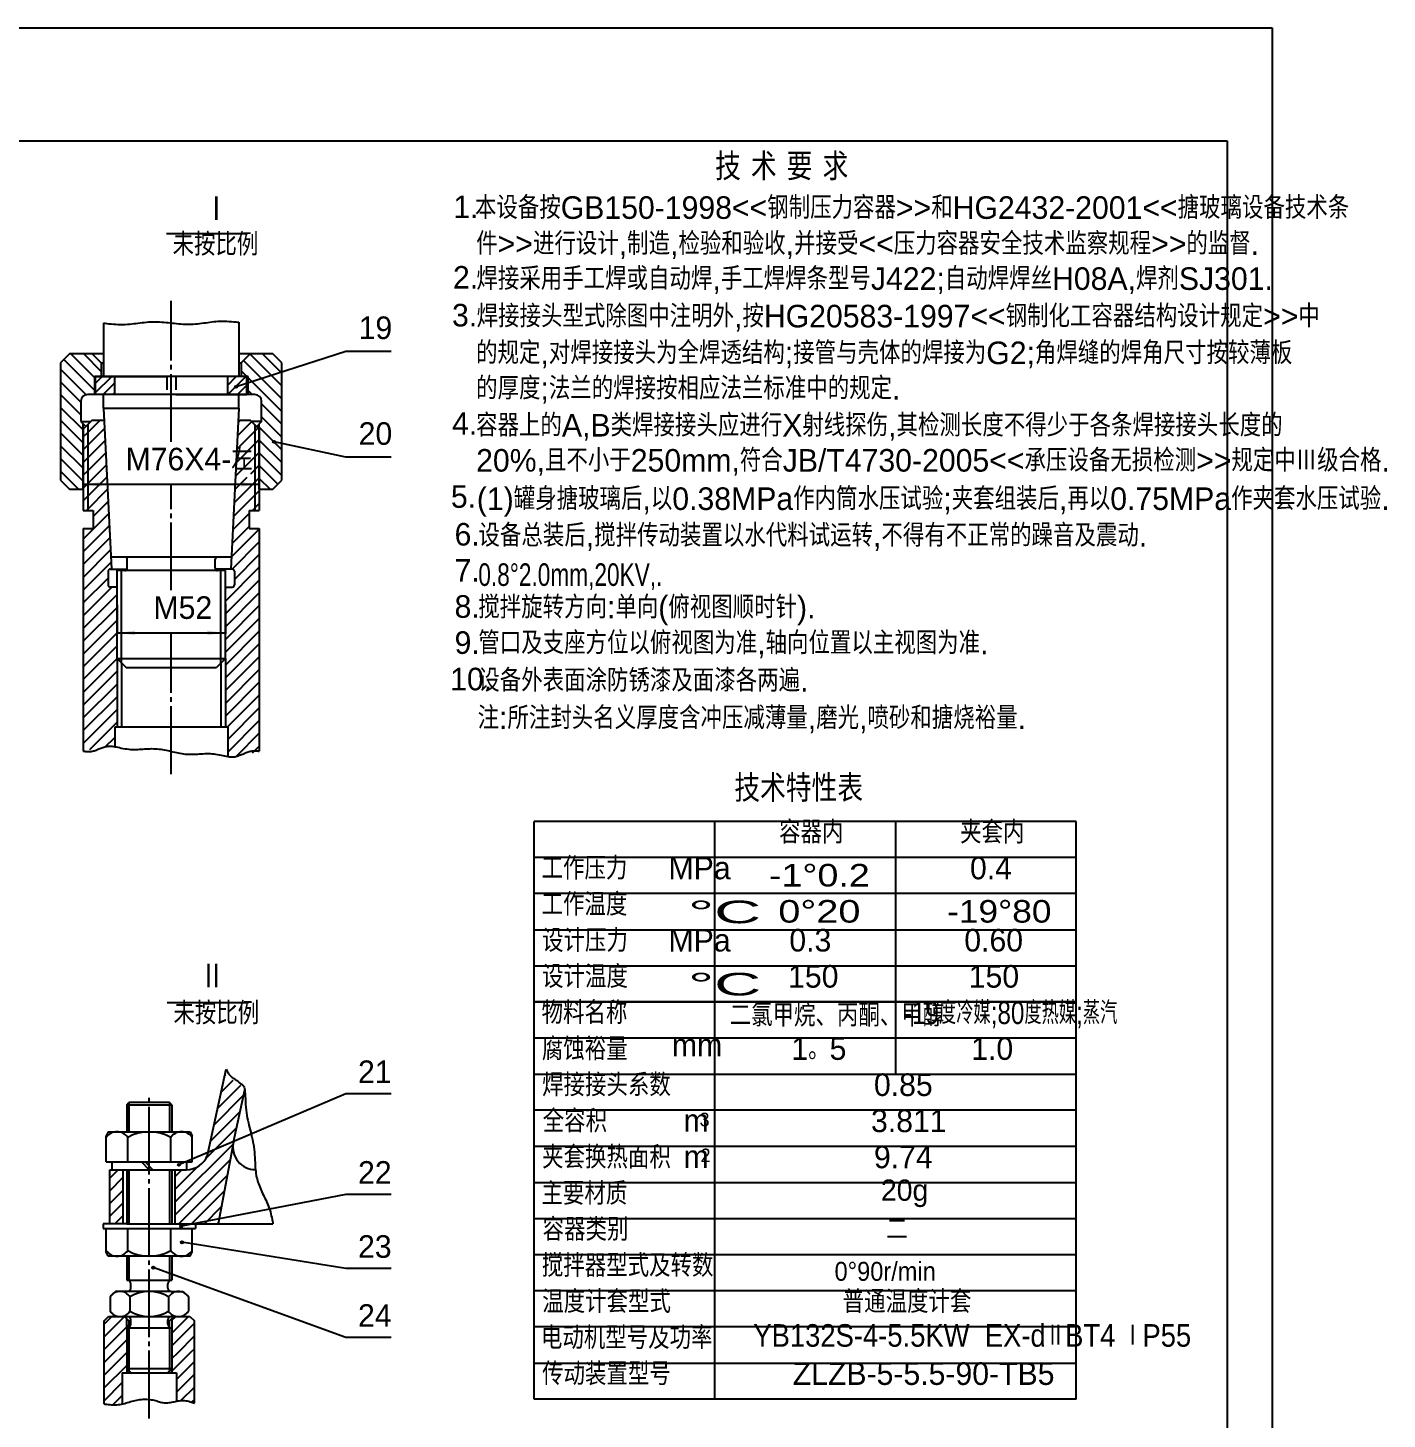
# Model space of a CAD drawing. Extents: x -21 to 598, y -220 to 621.
# Drawn here: x 297.3 to 598.3, y 312.6 to 620.8 of the extents above; entities that cross this region are included whole.
import ezdxf

# ---------------------------------------------------------------- set-up
doc = ezdxf.new("R2010")
doc.units = 0
doc.linetypes.add('DASHDOT', pattern=[18, 15, -1, 1, -1])
doc.linetypes.add('DASHED', pattern=[4, 3, -1])
doc.layers.get('0').update_dxf_attribs({"linetype": 'CONTINUOUS'})
for name, color, linetype in [('1', 7, 'CONTINUOUS'), ('2', 94, 'DASHDOT'), ('3', 2, 'DASHED'), ('5', 214, 'CONTINUOUS')]:
    doc.layers.add(name, color=color, linetype=linetype)
doc.styles.get("Standard").update_dxf_attribs({"font": 'isocp.shx', "width": 0.707, "bigfont": 'hztxt.shx'})
doc.styles.add('STYLE1', font='cadt_en.shx', dxfattribs={"width": 2.145643, "bigfont": 'cadt_hz.shx'})
doc.styles.add('STYLE31', font='cadt_en.shx', dxfattribs={"width": 0.750162, "bigfont": 'cadt_hz.shx'})
doc.styles.add('STYLE32', font='cadt_en.shx', dxfattribs={"width": 2.161005, "bigfont": 'cadt_hz.shx'})
doc.styles.add('STYLE33', font='cadt_en.shx', dxfattribs={"width": 2.161005, "bigfont": 'cadt_hz.shx'})
doc.styles.add('STYLE34', font='cadt_en.shx', dxfattribs={"width": 1.248089, "bigfont": 'cadt_hz.shx'})
doc.styles.add('STYLE35', font='cadt_en.shx', dxfattribs={"width": 1.168867, "bigfont": 'cadt_hz.shx'})
doc.styles.add('STYLE36', font='cadt_en.shx', dxfattribs={"width": 1.315585, "bigfont": 'cadt_hz.shx'})
doc.styles.add('STYLE37', font='cadt_en.shx', dxfattribs={"width": 0.930657, "bigfont": 'cadt_hz.shx'})
doc.dimstyles.get("Standard").update_dxf_attribs({"dimtxt": 3.5, "dimasz": 4, "dimexe": 2, "dimexo": 0, "dimgap": 1, "dimtad": 1, "dimtoh": 1, "dimdec": 4, "dimzin": 0, "dimtxsty": 'STANDARD', "dimcen": 0, "dimazin": 3, "dimtfac": 1, "dimtdec": 4, "dimtmove": 0, "dimatfit": 3, "dimtolj": 1, "dimtzin": 0})

# ---------------------------------------------------------------- blocks, each defined once
blk = doc.blocks.new('*U124')
at = {"layer": '2'}
for p, q in [((306.82, 548.61), (312.03, 543.4)), ((309.65, 548.61), (313.53, 544.73)), ((305.26, 547.34), (312.03, 540.57)), ((304.53, 545.24), (310.2, 539.57)), ((304.53, 542.42), (309.03, 537.92)), ((304.53, 539.59), (309.03, 535.09)), ((304.53, 536.76), (309.53, 531.76)), ((304.53, 533.93), (309.53, 528.93)), ((304.53, 531.1), (309.53, 526.1)), ((304.53, 528.27), (309.53, 523.27)), ((304.53, 525.44), (309.53, 520.44)), ((304.53, 522.62), (308.53, 518.61, 1))]:
    blk.add_line(p, q, dxfattribs=at)
blk = doc.blocks.new('*U125')
at = {"layer": '2'}
for p, q in [((349.24, 548.61), (353.53, 544.33)), ((353.53, 538.67), (345.06, 547.14)), ((346.47, 548.55), (353.53, 541.5)), ((345.76, 543.61), (344.53, 544.84)), ((353.53, 535.84), (346.03, 543.34)), ((346.03, 540.51), (346.93, 539.61)), ((349.03, 537.51), (353.53, 533.01)), ((349.03, 534.68), (353.53, 530.18)), ((348.53, 532.36), (353.53, 527.36)), ((348.53, 529.53), (353.53, 524.53)), ((348.53, 526.7), (353.53, 521.7)), ((348.53, 523.87), (352.66, 519.74)), ((348.53, 521.04), (350.96, 518.61, 1))]:
    blk.add_line(p, q, dxfattribs=at)
blk = doc.blocks.new('*U126')
at = {"layer": '2'}
for p, q in [((312.28, 540.03), (315.86, 543.61)), ((312.28, 542.15), (313.74, 543.61)), ((313.98, 539.61), (316.53, 542.16)), ((316.1, 539.61), (316.53, 540.04, 1))]:
    blk.add_line(p, q, dxfattribs=at)
blk = doc.blocks.new('*U127')
at = {"layer": '2'}
for p, q in [((341.53, 541.7), (343.43, 543.61)), ((341.56, 539.61), (345.56, 543.61)), ((343.68, 539.61), (345.78, 541.71, 1))]:
    blk.add_line(p, q, dxfattribs=at)
blk = doc.blocks.new('*U128')
at = {"layer": '2'}
for p, q in [((310.53, 531.21), (313.27, 533.95)), ((310.53, 528.38), (314.25, 532.11)), ((310.53, 525.55), (314.39, 529.41)), ((310.53, 522.72), (314.52, 526.72)), ((310.53, 519.9), (314.66, 524.02)), ((310.53, 517.07), (314.79, 521.33)), ((310.53, 514.24), (314.92, 518.64)), ((311.78, 512.66), (315.06, 515.94)), ((309.53, 507.58), (315.19, 513.25)), ((309.53, 504.75), (315.33, 510.56)), ((309.53, 501.93), (315.46, 507.86)), ((309.53, 499.1), (315.6, 505.17)), ((309.53, 496.27), (315.73, 502.47)), ((309.53, 493.44), (315.03, 498.94)), ((309.53, 490.61), (315.87, 496.95)), ((309.53, 487.78), (317.03, 495.28)), ((309.53, 484.95), (317.03, 492.45)), ((309.53, 482.13), (317.03, 489.63)), ((309.53, 479.3), (317.03, 486.8)), ((309.53, 476.47), (317.03, 483.97)), ((309.53, 473.64), (317.03, 481.14)), ((309.53, 470.81), (317.03, 478.31)), ((309.53, 467.98), (317.03, 475.48)), ((309.53, 465.16), (317.03, 472.66)), ((309.53, 462.33), (317.03, 469.83)), ((310.99, 460.97), (317.03, 467)), ((314.36, 461.5), (316.53, 463.67, 1))]:
    blk.add_line(p, q, dxfattribs=at)
blk = doc.blocks.new('*U129')
at = {"layer": '1'}
for p, q in [((309.53, 530.21), (310.53, 531.21)), ((309.53, 527.38), (310.53, 528.38)), ((309.53, 524.55), (310.53, 525.55)), ((309.53, 521.73), (310.53, 522.72)), ((309.53, 521.72), (309.53, 521.73)), ((309.53, 518.9), (310.53, 519.9)), ((309.53, 516.07), (310.53, 517.07)), ((310.24, 513.95), (310.53, 514.24, 1))]:
    blk.add_line(p, q, dxfattribs=at)
blk = doc.blocks.new('*U130')
at = {"layer": '1'}
for p, q in [((343.72, 530.46), (346.87, 533.61)), ((343.87, 533.44), (344.38, 533.95)), ((343.57, 527.48), (348.28, 532.2)), ((343.42, 524.51), (348.53, 529.61)), ((343.27, 521.53), (348.53, 526.78)), ((346.62, 522.04), (348.53, 523.95)), ((342.98, 515.58), (348.53, 521.13)), ((343.12, 518.55), (345.85, 521.28)), ((342.83, 512.6), (348.53, 518.3)), ((347.01, 513.95), (348.53, 515.47)), ((342.68, 509.62), (346.28, 513.22)), ((342.38, 503.67), (348.53, 509.81)), ((342.53, 506.64), (346.28, 510.39)), ((342.5, 500.95), (348.53, 506.98)), ((343.03, 498.66), (348.53, 504.16)), ((341.03, 493.83), (348.53, 501.33)), ((341.03, 491), (348.53, 498.5)), ((341.03, 496.66), (341.32, 496.95)), ((341.03, 488.17), (348.53, 495.67)), ((341.03, 485.34), (348.53, 492.84)), ((341.03, 482.51), (348.53, 490.01)), ((341.03, 479.69), (348.53, 487.19)), ((341.03, 476.86), (348.53, 484.36)), ((341.03, 474.03), (348.53, 481.53)), ((341.03, 471.2), (348.53, 478.7)), ((341.03, 468.37), (348.53, 475.87)), ((341.44, 465.95), (348.53, 473.04)), ((341.53, 463.21), (348.53, 470.21)), ((341.53, 460.39), (348.53, 467.39)), ((343.57, 459.6), (348.53, 464.56)), ((347.05, 460.25), (348.53, 461.73, 1))]:
    blk.add_line(p, q, dxfattribs=at)
blk = doc.blocks.new('*U131')
for p, q in [((314.03, 555.42), (314.37, 555.38, 1)), ((314.37, 555.38), (314.77, 555.34)), ((314.77, 555.34), (315.22, 555.29)), ((315.22, 555.29), (315.71, 555.24)), ((315.71, 555.24), (316.23, 555.2)), ((316.23, 555.2), (316.77, 555.16)), ((316.77, 555.16), (317.31, 555.14)), ((317.31, 555.14), (317.84, 555.13)), ((317.84, 555.13), (318.36, 555.13)), ((318.36, 555.13), (318.85, 555.14)), ((318.85, 555.14), (319.34, 555.17)), ((319.34, 555.17), (319.81, 555.21)), ((319.81, 555.21), (320.28, 555.26)), ((320.28, 555.26), (320.74, 555.31)), ((320.74, 555.31), (321.2, 555.37)), ((321.2, 555.37), (321.66, 555.43)), ((321.66, 555.43), (322.12, 555.49)), ((322.12, 555.49), (322.6, 555.54)), ((322.6, 555.54), (323.07, 555.59)), ((323.07, 555.59), (323.55, 555.64)), ((323.55, 555.64), (324.03, 555.68)), ((324.03, 555.68), (324.51, 555.71)), ((324.51, 555.71), (324.99, 555.73)), ((324.99, 555.73), (325.47, 555.73)), ((325.47, 555.73), (325.96, 555.72)), ((325.96, 555.72), (326.44, 555.7)), ((326.44, 555.7), (326.92, 555.67)), ((326.92, 555.67), (327.4, 555.64)), ((327.4, 555.64), (327.87, 555.59)), ((327.87, 555.59), (328.35, 555.54)), ((328.35, 555.54), (328.82, 555.49)), ((328.82, 555.49), (329.29, 555.43)), ((329.29, 555.43), (329.76, 555.38)), ((329.76, 555.38), (330.22, 555.33)), ((330.22, 555.33), (330.68, 555.29)), ((330.68, 555.29), (331.14, 555.25)), ((331.14, 555.25), (331.6, 555.21)), ((331.6, 555.21), (332.06, 555.19)), ((332.06, 555.19), (332.52, 555.18)), ((332.52, 555.18), (332.98, 555.18)), ((332.98, 555.18), (333.44, 555.19)), ((333.44, 555.19), (333.9, 555.21)), ((333.9, 555.21), (334.37, 555.25)), ((334.37, 555.25), (334.83, 555.29)), ((334.83, 555.29), (335.29, 555.34)), ((335.29, 555.34), (335.75, 555.4)), ((335.75, 555.4), (336.21, 555.46)), ((336.21, 555.46), (336.66, 555.52)), ((336.66, 555.52), (337.1, 555.58)), ((337.1, 555.58), (337.55, 555.64)), ((337.55, 555.64), (337.99, 555.7)), ((337.99, 555.7), (338.44, 555.75)), ((338.44, 555.75), (338.9, 555.8)), ((338.9, 555.8), (339.36, 555.83)), ((339.36, 555.83), (339.84, 555.85)), ((339.84, 555.85), (340.34, 555.86)), ((340.34, 555.86), (340.85, 555.85)), ((340.85, 555.85), (341.37, 555.83)), ((341.37, 555.83), (341.89, 555.8)), ((341.89, 555.8), (342.4, 555.77)), ((342.4, 555.77), (342.87, 555.72)), ((342.87, 555.72), (343.31, 555.68)), ((343.31, 555.68), (343.7, 555.64)), ((343.7, 555.64), (344.03, 555.6))]:
    blk.add_line(p, q)
blk = doc.blocks.new('*U132')
for p, q in [((309.53, 460.62), (309.69, 460.6, 1)), ((309.69, 460.6), (309.88, 460.58)), ((309.88, 460.58), (310.09, 460.56)), ((310.09, 460.56), (310.33, 460.55)), ((310.33, 460.55), (310.57, 460.54)), ((310.57, 460.54), (310.82, 460.54)), ((310.82, 460.54), (311.07, 460.55)), ((311.07, 460.55), (311.32, 460.57)), ((311.32, 460.57), (311.55, 460.6)), ((311.55, 460.6), (311.78, 460.65)), ((311.78, 460.65), (311.99, 460.71)), ((311.99, 460.71), (312.2, 460.78)), ((312.2, 460.78), (312.41, 460.86)), ((312.41, 460.86), (312.61, 460.94)), ((312.61, 460.94), (312.82, 461.03)), ((312.82, 461.03), (313.03, 461.11)), ((313.03, 461.11), (313.24, 461.2)), ((313.24, 461.2), (313.46, 461.28)), ((313.46, 461.28), (313.67, 461.36)), ((313.67, 461.36), (313.89, 461.43)), ((313.89, 461.43), (314.11, 461.5)), ((314.11, 461.5), (314.32, 461.56)), ((314.32, 461.56), (314.53, 461.61)), ((314.53, 461.61), (314.74, 461.65)), ((314.74, 461.65), (314.93, 461.69)), ((314.93, 461.69), (315.12, 461.71)), ((315.12, 461.71), (315.32, 461.72)), ((315.32, 461.72), (315.52, 461.73)), ((315.52, 461.73), (315.74, 461.71)), ((315.74, 461.71), (315.98, 461.69)), ((315.98, 461.69), (316.24, 461.65)), ((316.24, 461.65), (316.53, 461.6)), ((316.53, 461.6), (316.85, 461.54)), ((316.85, 461.54), (317.2, 461.47)), ((317.2, 461.47), (317.58, 461.39)), ((317.58, 461.39), (317.97, 461.31)), ((317.97, 461.31), (318.38, 461.23)), ((318.38, 461.23), (318.79, 461.16)), ((318.79, 461.16), (319.21, 461.09)), ((319.21, 461.09), (319.63, 461.05)), ((319.63, 461.05), (320.04, 461.01)), ((320.04, 461.01), (320.44, 461)), ((320.44, 461), (320.83, 460.99)), ((320.83, 460.99), (321.22, 461)), ((321.22, 461), (321.61, 461.01)), ((321.61, 461.01), (322, 461.03)), ((322, 461.03), (322.39, 461.06)), ((322.39, 461.06), (322.78, 461.08)), ((322.78, 461.08), (323.17, 461.11)), ((323.17, 461.11), (323.56, 461.13)), ((323.56, 461.13), (323.95, 461.15)), ((323.95, 461.15), (324.35, 461.16)), ((324.35, 461.16), (324.74, 461.17)), ((324.74, 461.17), (325.14, 461.16)), ((325.14, 461.16), (325.53, 461.15)), ((325.53, 461.15), (325.93, 461.12)), ((325.93, 461.12), (326.32, 461.08)), ((326.32, 461.08), (326.71, 461.03)), ((326.71, 461.03), (327.1, 460.97)), ((327.1, 460.97), (327.48, 460.9)), ((327.48, 460.9), (327.87, 460.82)), ((327.87, 460.82), (328.26, 460.74)), ((328.26, 460.74), (328.64, 460.65)), ((328.64, 460.65), (329.03, 460.57)), ((329.03, 460.57), (329.41, 460.48)), ((329.41, 460.48), (329.8, 460.39)), ((329.8, 460.39), (330.18, 460.3)), ((330.18, 460.3), (330.57, 460.22)), ((330.57, 460.22), (330.96, 460.15)), ((330.96, 460.15), (331.34, 460.08)), ((331.34, 460.08), (331.73, 460.03)), ((331.73, 460.03), (332.12, 459.98)), ((332.12, 459.98), (332.52, 459.95)), ((332.52, 459.95), (332.91, 459.94)), ((332.91, 459.94), (333.31, 459.93)), ((333.31, 459.93), (333.7, 459.93)), ((333.7, 459.93), (334.1, 459.94)), ((334.1, 459.94), (334.49, 459.96)), ((334.49, 459.96), (334.89, 459.98)), ((334.89, 459.98), (335.28, 460)), ((335.28, 460), (335.67, 460.02)), ((335.67, 460.02), (336.05, 460.05)), ((336.05, 460.05), (336.44, 460.06)), ((336.44, 460.06), (336.83, 460.08)), ((336.83, 460.08), (337.22, 460.08)), ((337.22, 460.08), (337.62, 460.07)), ((337.62, 460.07), (338.02, 460.05)), ((338.02, 460.05), (338.43, 460.02)), ((338.43, 460.02), (338.84, 459.96)), ((338.84, 459.96), (339.26, 459.9)), ((339.26, 459.9), (339.68, 459.82)), ((339.68, 459.82), (340.08, 459.74)), ((340.08, 459.74), (340.48, 459.65)), ((340.48, 459.65), (340.85, 459.57)), ((340.85, 459.57), (341.2, 459.5)), ((341.2, 459.5), (341.53, 459.44)), ((341.53, 459.44), (341.82, 459.39)), ((341.82, 459.39), (342.08, 459.36)), ((342.08, 459.36), (342.32, 459.34)), ((342.32, 459.34), (342.53, 459.33)), ((342.53, 459.33), (342.74, 459.34)), ((342.74, 459.34), (342.94, 459.36)), ((342.94, 459.36), (343.13, 459.39)), ((343.13, 459.39), (343.33, 459.44)), ((343.33, 459.44), (343.53, 459.49)), ((343.53, 459.49), (343.74, 459.55)), ((343.74, 459.55), (343.95, 459.61)), ((343.95, 459.61), (344.17, 459.69)), ((344.17, 459.69), (344.38, 459.77)), ((344.38, 459.77), (344.6, 459.85)), ((344.6, 459.85), (344.82, 459.94)), ((344.82, 459.94), (345.03, 460.03)), ((345.03, 460.03), (345.23, 460.12)), ((345.23, 460.12), (345.44, 460.21)), ((345.44, 460.21), (345.64, 460.29)), ((345.64, 460.29), (345.85, 460.38)), ((345.85, 460.38), (346.06, 460.45)), ((346.06, 460.45), (346.27, 460.52)), ((346.27, 460.52), (346.49, 460.58)), ((346.49, 460.58), (346.73, 460.62)), ((346.73, 460.62), (346.97, 460.65)), ((346.97, 460.65), (347.22, 460.66)), ((347.22, 460.66), (347.48, 460.67)), ((347.48, 460.67), (347.72, 460.67)), ((347.72, 460.67), (347.96, 460.66)), ((347.96, 460.66), (348.17, 460.65)), ((348.17, 460.65), (348.36, 460.63)), ((348.36, 460.63), (348.53, 460.62))]:
    blk.add_line(p, q)
blk = doc.blocks.new('*D133')
for p, q in [((309.53, 519.73), (309.53, 517.22)), ((309.53, 519.72), (348.53, 519.72)), ((348.53, 519.73), (348.53, 517.22))]:
    blk.add_line(p, q)
for points in [[(309.53, 519.72), (313.53, 520.22), (313.53, 519.22)], [(348.53, 519.72), (344.53, 519.22), (344.53, 520.22)]]:
    blk.add_solid(points)
at = {"style": 'STYLE1'}
blk.add_text('M76X4-左', height=5, dxfattribs=at).set_placement((318.91, 522.81))
blk = doc.blocks.new('*D134')
for p, q in [((317.03, 486.62), (317.03, 489.31)), ((341.03, 486.62), (341.03, 489.31)), ((317.03, 486.81), (341.03, 486.81))]:
    blk.add_line(p, q)
for points in [[(317.03, 486.81), (321.03, 487.31), (321.03, 486.31)], [(341.03, 486.81), (337.03, 486.31), (337.03, 487.31)]]:
    blk.add_solid(points)
at = {"style": 'STYLE1'}
blk.add_text('M52', height=5, dxfattribs=at).set_placement((325.09, 489.91))
blk = doc.blocks.new('*U181')
at = {"style": 'STYLE1'}
blk.add_text('注:所注封头名义厚度含冲压减薄量,磨光,喷砂和搪烧裕量.', height=5, dxfattribs=at).set_placement((396.87, 465.49))
blk = doc.blocks.new('*U182')
at = {"style": 'STYLE1'}
for s, p in [('0.4', (505.89, 432.23)), ('0.3', (465.89, 416.23)), ('0.60', (504.63, 416.23)), ('150', (465.62, 408.23)), ('150', (505.62, 408.23)), ('二氯甲烷、丙酮、甲醇', (452.68, 399.61))]:
    blk.add_text(s, height=5, dxfattribs=at).set_placement(p)
at = {"style": 'STYLE1', "width": 0.803261}
blk.add_text('-19度冷媒;80度热媒;蒸汽', height=5, dxfattribs=at).set_placement((491.27, 400.16))
at = {"char_height": 5, "attachment_point": 7}
for s, insert, style in [('-1%%d0.2', (461.36, 430.56), 'STYLE34'), ('0%%d20', (463.45, 422.56), 'STYLE36'), ('-19%%d80', (500.82, 422.56), 'STYLE35')]:
    blk.add_mtext(s, dxfattribs=dict(at, insert=insert, style=style))
blk = doc.blocks.new('*U183')
at = {"style": 'STYLE1'}
for s, p in [('普通温度计套', (477.71, 336.16)), ('ZLZB-5-5.5-90-TB5', (466.64, 320.23))]:
    blk.add_text(s, height=5, dxfattribs=at).set_placement(p)
at = {"style": 'STYLE1', "width": 0.907235}
blk.add_text('YB132S-4-5.5KW  EX-dⅡBT4 ⅠP55', height=5, dxfattribs=at).set_placement((457.92, 328.69))
at = {"insert": (475.9, 343.23), "char_height": 4.2, "attachment_point": 7, "style": 'STYLE37'}
blk.add_mtext('0%%d90r/min', dxfattribs=at)
blk = doc.blocks.new('*U187')
at = {"layer": '1'}
for p, q in [((314.16, 333.7), (315.87, 335.4, 1)), ((314.16, 330.87), (318.68, 335.39)), ((314.16, 328.04), (319.66, 333.54)), ((314.16, 325.21), (319.16, 330.21)), ((314.16, 322.38), (319.16, 327.38)), ((314.16, 319.56), (319.16, 324.56)), ((314.16, 316.73), (318.16, 320.73)), ((316.1, 315.83), (318.16, 317.9))]:
    blk.add_line(p, q, dxfattribs=at)
blk = doc.blocks.new('*U188')
at = {"layer": '1'}
for p, q in [((329.16, 323.24), (333.37, 327.45)), ((329.16, 326.07), (330.53, 327.44, 1)), ((330.16, 321.41), (334.16, 325.41)), ((330.16, 318.59), (334.16, 322.59)), ((331.18, 316.77), (334.16, 319.76)), ((333.62, 316.39), (334.16, 316.93))]:
    blk.add_line(p, q, dxfattribs=at)
blk = doc.blocks.new('*U189')
at = {"layer": '1'}
for p, q in [((329.16, 328.9), (331.76, 331.5, 1)), ((330.53, 327.44), (334.16, 331.07)), ((333.37, 327.45), (334.16, 328.24))]:
    blk.add_line(p, q, dxfattribs=at)
blk = doc.blocks.new('*U190')
at = {"layer": '1'}
for p, q in [((329.16, 334.56), (330.01, 335.4, 1)), ((330.99, 333.56), (332.84, 335.4)), ((333.68, 333.42), (334.16, 333.9))]:
    blk.add_line(p, q, dxfattribs=at)
blk = doc.blocks.new('*U191')
for p, q in [((329.16, 331.73), (330.99, 333.56, 1)), ((331.76, 331.5), (333.68, 333.42))]:
    blk.add_line(p, q)
blk = doc.blocks.new('*U192')
for p, q in [((315.41, 366.06), (317.26, 367.9, 1)), ((315.41, 363.23), (318.41, 366.23)), ((315.41, 360.4), (318.41, 363.4)), ((315.41, 357.58), (318.41, 360.58)), ((316.57, 355.9), (318.41, 357.75))]:
    blk.add_line(p, q)
blk = doc.blocks.new('*U193')
for p, q in [((341.19, 390.18), (341.25, 390.05, 1)), ((341.25, 390.05), (341.33, 389.9)), ((341.33, 389.9), (341.41, 389.73)), ((341.41, 389.73), (341.51, 389.55)), ((341.51, 389.55), (341.62, 389.36)), ((341.62, 389.36), (341.74, 389.17)), ((341.74, 389.17), (341.86, 388.99)), ((341.86, 388.99), (342, 388.83)), ((342, 388.83), (342.14, 388.68)), ((342.14, 388.68), (342.28, 388.54)), ((342.28, 388.54), (342.44, 388.42)), ((342.44, 388.42), (342.59, 388.31)), ((342.59, 388.31), (342.76, 388.2)), ((342.76, 388.2), (342.92, 388.09)), ((342.92, 388.09), (343.08, 387.98)), ((343.08, 387.98), (343.25, 387.87)), ((343.25, 387.87), (343.41, 387.75)), ((343.41, 387.75), (343.58, 387.63)), ((343.58, 387.63), (343.74, 387.5)), ((343.74, 387.5), (343.9, 387.37)), ((343.9, 387.37), (344.06, 387.25)), ((344.06, 387.25), (344.21, 387.13)), ((344.21, 387.13), (344.36, 387.02)), ((344.36, 387.02), (344.5, 386.91)), ((344.5, 386.91), (344.64, 386.82)), ((344.64, 386.82), (344.76, 386.73)), ((344.76, 386.73), (344.88, 386.63)), ((344.88, 386.63), (344.99, 386.51)), ((344.99, 386.51), (345.09, 386.35)), ((345.09, 386.35), (345.17, 386.15)), ((345.17, 386.15), (345.25, 385.89)), ((345.25, 385.89), (345.31, 385.56)), ((345.31, 385.56), (345.35, 385.15)), ((345.35, 385.15), (345.39, 384.67)), ((345.39, 384.67), (345.42, 384.14)), ((345.42, 384.14), (345.44, 383.57)), ((345.44, 383.57), (345.47, 382.96)), ((345.47, 382.96), (345.5, 382.34)), ((345.5, 382.34), (345.54, 381.72)), ((345.54, 381.72), (345.6, 381.11)), ((345.6, 381.11), (345.67, 380.52)), ((345.67, 380.52), (345.76, 379.94)), ((345.76, 379.94), (345.86, 379.39)), ((345.86, 379.39), (345.98, 378.84)), ((345.98, 378.84), (346.1, 378.31)), ((346.1, 378.31), (346.23, 377.78)), ((346.23, 377.78), (346.36, 377.26)), ((346.36, 377.26), (346.49, 376.74)), ((346.49, 376.74), (346.63, 376.21)), ((346.63, 376.21), (346.76, 375.68)), ((346.76, 375.68), (346.88, 375.15)), ((346.88, 375.15), (347, 374.61)), ((347, 374.61), (347.12, 374.06)), ((347.12, 374.06), (347.22, 373.5)), ((347.22, 373.5), (347.31, 372.94)), ((347.31, 372.94), (347.38, 372.37)), ((347.38, 372.37), (347.44, 371.79)), ((347.44, 371.79), (347.49, 371.2)), ((347.49, 371.2), (347.52, 370.62)), ((347.52, 370.62), (347.55, 370.04)), ((347.55, 370.04), (347.58, 369.47)), ((347.58, 369.47), (347.61, 368.93)), ((347.61, 368.93), (347.64, 368.41)), ((347.64, 368.41), (347.68, 367.92)), ((347.68, 367.92), (347.73, 367.46)), ((347.73, 367.46), (347.78, 367.03)), ((347.78, 367.03), (347.85, 366.63)), ((347.85, 366.63), (347.93, 366.25)), ((347.93, 366.25), (348.02, 365.88)), ((348.02, 365.88), (348.12, 365.53)), ((348.12, 365.53), (348.23, 365.17)), ((348.23, 365.17), (348.36, 364.82)), ((348.36, 364.82), (348.49, 364.46)), ((348.49, 364.46), (348.63, 364.1)), ((348.63, 364.1), (348.78, 363.73)), ((348.78, 363.73), (348.94, 363.36)), ((348.94, 363.36), (349.1, 362.99)), ((349.1, 362.99), (349.27, 362.63)), ((349.27, 362.63), (349.44, 362.27)), ((349.44, 362.27), (349.61, 361.91)), ((349.61, 361.91), (349.78, 361.56)), ((349.78, 361.56), (349.95, 361.21)), ((349.95, 361.21), (350.11, 360.86)), ((350.11, 360.86), (350.27, 360.51)), ((350.27, 360.51), (350.43, 360.15)), ((350.43, 360.15), (350.58, 359.78)), ((350.58, 359.78), (350.72, 359.4)), ((350.72, 359.4), (350.86, 359)), ((350.86, 359), (350.98, 358.58)), ((350.98, 358.58), (351.09, 358.14)), ((351.09, 358.14), (351.19, 357.71)), ((351.19, 357.71), (351.28, 357.29)), ((351.28, 357.29), (351.36, 356.88)), ((351.36, 356.88), (351.43, 356.51)), ((351.43, 356.51), (351.49, 356.18)), ((351.49, 356.18), (351.53, 355.9))]:
    blk.add_line(p, q)
blk = doc.blocks.new('*U194')
for p, q in [((340.87, 388.68), (341.1, 388.92, 1)), ((339.3, 381.46), (344.44, 386.6)), ((340.08, 385.07), (342.77, 387.76)), ((338.52, 377.85), (345.05, 384.38)), ((337.73, 374.23), (344.27, 380.77)), ((336.68, 370.36), (343.48, 377.16)), ((329.91, 360.76), (342.71, 373.56)), ((329.91, 357.93), (342.06, 370.08)), ((329.91, 363.59), (334.92, 368.6)), ((329.91, 366.42), (331.4, 367.9)), ((330.71, 355.9), (341.41, 366.6)), ((333.54, 355.9), (340.76, 363.13)), ((336.37, 355.9), (340.11, 359.65)), ((339.2, 355.9), (339.47, 356.17))]:
    blk.add_line(p, q)
blk = doc.blocks.new('*U195')
for p, q in [((314.16, 316.03), (314.41, 315.99, 1)), ((314.41, 315.99), (314.71, 315.95)), ((314.71, 315.95), (315.04, 315.91)), ((315.04, 315.91), (315.41, 315.88)), ((315.41, 315.88), (315.79, 315.85)), ((315.79, 315.85), (316.18, 315.82)), ((316.18, 315.82), (316.58, 315.82)), ((316.58, 315.82), (316.97, 315.83)), ((316.97, 315.83), (317.34, 315.86)), ((317.34, 315.86), (317.7, 315.91)), ((317.7, 315.91), (318.05, 315.97)), ((318.05, 315.97), (318.39, 316.05)), ((318.39, 316.05), (318.72, 316.14)), ((318.72, 316.14), (319.05, 316.23)), ((319.05, 316.23), (319.38, 316.33)), ((319.38, 316.33), (319.71, 316.43)), ((319.71, 316.43), (320.04, 316.53)), ((320.04, 316.53), (320.37, 316.62)), ((320.37, 316.62), (320.71, 316.71)), ((320.71, 316.71), (321.05, 316.8)), ((321.05, 316.8), (321.4, 316.87)), ((321.4, 316.87), (321.74, 316.94)), ((321.74, 316.94), (322.1, 316.99)), ((322.1, 316.99), (322.45, 317.03)), ((322.45, 317.03), (322.82, 317.05)), ((322.82, 317.05), (323.18, 317.06)), ((323.18, 317.06), (323.54, 317.05)), ((323.54, 317.05), (323.9, 317.03)), ((323.9, 317.03), (324.26, 317)), ((324.26, 317), (324.6, 316.95)), ((324.6, 316.95), (324.94, 316.9)), ((324.94, 316.9), (325.25, 316.83)), ((325.25, 316.83), (325.56, 316.76)), ((325.56, 316.76), (325.85, 316.67)), ((325.85, 316.67), (326.13, 316.59)), ((326.13, 316.59), (326.4, 316.51)), ((326.4, 316.51), (326.66, 316.43)), ((326.66, 316.43), (326.92, 316.37)), ((326.92, 316.37), (327.19, 316.31)), ((327.19, 316.31), (327.45, 316.28)), ((327.45, 316.28), (327.73, 316.26)), ((327.73, 316.26), (328.01, 316.26)), ((328.01, 316.26), (328.29, 316.28)), ((328.29, 316.28), (328.57, 316.31)), ((328.57, 316.31), (328.86, 316.35)), ((328.86, 316.35), (329.14, 316.41)), ((329.14, 316.41), (329.43, 316.46)), ((329.43, 316.46), (329.71, 316.52)), ((329.71, 316.52), (329.99, 316.58)), ((329.99, 316.58), (330.26, 316.64)), ((330.26, 316.64), (330.54, 316.69)), ((330.54, 316.69), (330.81, 316.73)), ((330.81, 316.73), (331.09, 316.76)), ((331.09, 316.76), (331.38, 316.78)), ((331.38, 316.78), (331.67, 316.78)), ((331.67, 316.78), (331.97, 316.76)), ((331.97, 316.76), (332.27, 316.72)), ((332.27, 316.72), (332.59, 316.67)), ((332.59, 316.67), (332.9, 316.6)), ((332.9, 316.6), (333.2, 316.52)), ((333.2, 316.52), (333.48, 316.43)), ((333.48, 316.43), (333.74, 316.35)), ((333.74, 316.35), (333.97, 316.27)), ((333.97, 316.27), (334.16, 316.21))]:
    blk.add_line(p, q)

msp = doc.modelspace()

# ---------------------------------------------------------------- linework, layer by layer
for p, q in [((-21.18936, 620.83141), (572.81064, 620.83141)), ((572.81064, 620.83141), (572.81064, -220.16859)), ((367.70853, 549.16041), (343.38278, 541.31405)), ((309.52687, 518.61056), (309.52687, 533.11056)), ((310.52687, 532.95371), (310.52687, 513.95371)), ((347.52687, 532.95371), (347.52687, 513.95371)), ((348.52687, 518.61056), (348.52687, 533.11056)), ((367.70853, 525.73169), (351.79227, 529.13478)), ((318.02687, 480.11056), (318.02687, 500.61056)), ((340.02687, 480.11056), (340.02687, 500.61056)), ((317.02687, 481.11056), (317.02687, 465.95371)), ((341.02687, 481.11056), (341.02687, 465.95371)), ((449.41399, 317.06482), (449.41399, 445.06482, 1)), ((489.41399, 445.06482), (489.41399, 389.06482)), ((529.41399, 437.06482), (409.41399, 437.06482)), ((529.41399, 429.06482), (409.41399, 429.06482)), ((409.41399, 421.06482), (529.41399, 421.06482)), ((409.41399, 413.06482), (529.41399, 413.06482, 1)), ((409.41399, 405.06482), (529.41399, 405.06482)), ((529.41399, 405.06482), (409.41399, 405.06482)), ((529.41399, 397.06482), (409.41399, 397.06482)), ((409.41399, 389.06482), (529.41399, 389.06482)), ((319.66486, 382.76217), (319.66486, 376.31845)), ((328.66486, 382.76217), (328.66486, 376.31845)), ((367.70853, 384.69414), (330.71518, 368.97551)), ((529.41399, 381.06482), (409.41399, 381.06482, 1)), ((529.41399, 373.06482), (409.41399, 373.06482, 1)), ((319.66486, 367.90178), (319.66486, 355.90178)), ((328.66486, 367.90178), (328.66486, 355.90178)), ((409.41399, 365.06482), (529.41399, 365.06482, 1)), ((367.70853, 362.39369), (331.22592, 355.38117)), ((409.41399, 357.06482), (529.41399, 357.06482)), ((367.70853, 345.98585), (331.38756, 351.82506)), ((319.66486, 348.73511), (319.66486, 343.40178)), ((328.66486, 348.73511), (328.66486, 343.40178)), ((529.41399, 349.06482), (409.41399, 349.06482)), ((367.70853, 330.69801), (325.06178, 346.20592)), ((529.41399, 341.06482), (409.41399, 341.06482)), ((319.16486, 332.91693), (319.16486, 334.90178)), ((319.66486, 332.90178), (319.66486, 323.40178)), ((328.66486, 332.90178), (328.66486, 323.40178)), ((329.16486, 334.90178), (329.16486, 332.69738, 6.28319)), ((529.41399, 333.06482), (409.41399, 333.06482, 1)), ((319.16486, 323.90178), (319.16486, 322.90178)), ((329.16486, 323.90178), (329.16486, 322.90178)), ((409.41399, 325.06482), (529.41399, 325.06482, 1))]:
    msp.add_line(p, q)
for centre in [(343.38278, 541.31405), (351.79227, 529.13478), (330.71518, 368.97551), (331.22592, 355.38117), (331.38756, 351.82506), (325.06178, 346.20592)]:
    msp.add_circle(centre, 0.25)
at = {"layer": '1'}
for p, q in [((-11.18936, 595.83141), (562.81064, 595.83141, 6.28319)), ((562.81064, 595.83141), (562.81064, -210.16859)), ((314.02687, 555.42186), (314.02687, 543.61056)), ((344.02687, 555.60386), (344.02687, 543.61056)), ((306.52687, 548.61056), (304.52687, 546.61056)), ((314.02687, 548.61056), (306.52687, 548.61056)), ((313.52687, 546.61056), (311.52687, 548.61056)), ((351.52687, 548.61056), (344.02687, 548.61056)), ((344.52687, 546.61056), (346.52687, 548.61056)), ((353.52687, 546.61056), (351.52687, 548.61056)), ((377.70853, 549.16041), (367.70853, 549.16041)), ((304.52687, 546.61056), (304.52687, 520.61056)), ((313.52687, 546.61056), (313.52687, 543.61056)), ((313.52687, 546.61056), (314.02687, 546.61056)), ((344.02687, 546.61056), (344.52687, 546.61056)), ((344.52687, 546.61056), (344.52687, 543.61056)), ((353.52687, 520.61056), (353.52687, 546.61056)), ((346.02687, 543.61056), (312.02687, 543.61056)), ((312.02687, 543.61056), (312.02687, 539.61056)), ((312.27687, 539.61056), (312.27687, 543.61056)), ((312.27687, 543.61056), (328.02687, 543.61056)), ((316.52687, 539.61056), (316.52687, 543.61056)), ((345.77687, 543.61056), (325.32268, 543.61056)), ((341.52687, 539.61056), (341.52687, 543.61056)), ((345.77687, 539.61056), (345.77687, 543.61056)), ((346.02687, 539.61056), (346.02687, 543.61056)), ((347.52687, 539.61056), (310.52687, 539.61056)), ((328.02687, 539.61056), (312.27687, 539.61056)), ((314.02687, 536.61056), (314.02687, 539.61056)), ((330.02687, 539.61056), (345.77687, 539.61056)), ((344.02687, 536.61056), (344.02687, 539.61056)), ((309.02687, 538.11056), (309.02687, 533.61056, 6.28319)), ((314.02687, 536.61056), (344.02687, 536.61056)), ((314.02687, 536.61056), (315.80821, 500.95371)), ((344.02687, 536.61056), (342.24553, 500.95371)), ((349.02687, 533.61056), (349.02687, 538.11056)), ((309.02687, 533.61056), (311.18372, 533.61056)), ((309.02687, 533.61056), (310.1053, 532.53213)), ((311.52687, 533.95371), (309.52687, 531.95371)), ((311.52687, 533.95371), (314.1596, 533.95371)), ((343.89414, 533.95371), (346.52687, 533.95371)), ((348.52687, 531.95371), (346.52687, 533.95371)), ((349.02687, 533.61056), (346.87002, 533.61056)), ((349.02687, 533.61056), (347.94845, 532.53213)), ((309.52687, 531.95371), (309.52687, 513.95371)), ((348.52687, 531.95371), (348.52687, 513.95371)), ((377.70853, 525.73169), (367.70853, 525.73169, 1)), ((304.52687, 520.61056), (306.52687, 518.61056)), ((306.52687, 518.61056), (309.52687, 518.61056)), ((348.52687, 518.61056), (351.52687, 518.61056)), ((351.52687, 518.61056), (353.52687, 520.61056)), ((309.52687, 513.95371), (311.77687, 513.95371)), ((311.77687, 513.95371), (311.77687, 509.95371)), ((346.27687, 513.95371), (346.27687, 509.95371)), ((346.27687, 513.95371), (348.52687, 513.95371)), ((309.52687, 509.95371), (309.52687, 460.61806)), ((309.52687, 509.95371), (311.77687, 509.95371)), ((346.27687, 509.95371), (348.52687, 509.95371)), ((348.52687, 509.95371), (348.52687, 460.61806)), ((342.37826, 503.61056), (315.67548, 503.61056, 6.28319)), ((319.27687, 501.11056), (319.27687, 503.11056)), ((338.77687, 501.11056), (338.77687, 503.11056, 6.28319)), ((315.02687, 500.45371), (315.02687, 497.45371, 6.28319)), ((315.52687, 500.95371), (319.27687, 500.95371)), ((341.02687, 500.61056), (317.02687, 500.61056, 6.28319)), ((317.02687, 481.11056), (317.02687, 500.61056, 1)), ((342.52687, 500.95371), (338.77687, 500.95371)), ((341.02687, 481.11056), (341.02687, 500.61056)), ((343.02687, 500.45371), (343.02687, 497.45371)), ((317.02687, 496.95371), (315.52687, 496.95371)), ((341.02687, 496.95371), (342.52687, 496.95371, 6.28319)), ((317.02687, 481.11056), (341.02687, 481.11056)), ((317.02687, 481.11056), (319.02687, 479.11056, 1)), ((341.02687, 481.11056), (339.02687, 479.11056)), ((318.02687, 480.11056), (318.02687, 465.95371)), ((319.02687, 479.11056), (339.02687, 479.11056)), ((340.02687, 480.11056), (340.02687, 465.95371)), ((341.52687, 465.95371), (316.52687, 465.95371)), ((316.52687, 465.95371), (316.52687, 461.60433)), ((341.52687, 465.95371), (341.52687, 459.43581)), ((409.41399, 317.06482), (409.41399, 445.06482, 1)), ((529.41399, 445.06482), (409.41399, 445.06482)), ((529.41399, 317.06482), (529.41399, 445.06482)), ((337.06084, 371.1472), (341.19233, 390.18128)), ((342.79146, 373.97683), (345.30552, 385.55928)), ((319.16486, 382.26217), (319.66486, 382.76217)), ((319.16486, 382.26217), (329.16486, 382.26217)), ((319.16486, 382.26217), (319.16486, 376.31845)), ((328.66486, 382.76217), (319.66486, 382.76217)), ((329.16486, 382.26217), (328.66486, 382.76217, 6.28319)), ((329.16486, 382.26217), (329.16486, 376.31845)), ((377.70853, 384.69414), (367.70853, 384.69414)), ((315.0758, 376.31845), (314.6383, 375.38095)), ((315.0758, 376.31845), (333.25392, 376.31845)), ((333.25392, 376.31845), (333.69142, 375.38095)), ((314.6383, 369.65178), (314.6383, 375.38095)), ((319.40158, 369.65178), (319.40158, 375.06845)), ((328.92814, 369.65178), (328.92814, 375.06845)), ((333.69142, 369.65178), (333.69142, 375.38095)), ((342.79146, 373.97683), (339.41518, 355.90178)), ((314.6383, 369.65178), (333.69142, 369.65178)), ((315.41486, 355.90178), (315.41486, 367.90178)), ((315.41486, 367.90178), (332.37881, 367.90178, 6.28319)), ((315.8883, 369.65178), (315.8883, 367.90178)), ((318.41486, 355.90178), (318.41486, 367.90178, 6.28319)), ((319.16486, 367.90178), (319.16486, 355.90178)), ((324.16486, 367.90178), (322.41486, 369.65178)), ((323.21822, 369.65178), (324.96822, 367.90178)), ((329.16486, 367.90178), (329.16486, 355.90178)), ((329.91486, 355.90178), (329.91486, 367.90178)), ((332.44142, 369.65178), (332.44142, 367.90178)), ((377.70853, 362.39369), (367.70853, 362.39369)), ((313.97809, 355.90178), (313.97809, 354.90178)), ((319.16486, 355.90178), (313.97809, 355.90178)), ((313.97809, 354.90178), (334.36392, 354.90178)), ((314.6383, 349.67261), (314.6383, 354.90178)), ((319.16486, 355.90178), (351.53398, 355.90178)), ((319.40158, 349.98511), (319.40158, 354.90178)), ((328.92814, 349.98511), (328.92814, 354.90178)), ((333.69142, 349.67261), (333.69142, 354.90178)), ((334.36392, 355.90178), (334.36392, 354.90178)), ((315.0758, 348.73511), (314.6383, 349.67261)), ((333.25392, 348.73511), (315.0758, 348.73511, 6.28319)), ((319.16486, 348.73511), (319.16486, 343.40178)), ((329.16486, 348.73511), (329.16486, 343.40178)), ((333.25392, 348.73511), (333.69142, 349.67261, 6.28319)), ((377.70853, 345.98585), (367.70853, 345.98585)), ((319.16486, 343.40178), (329.01486, 343.40178)), ((320.06486, 341.65178), (320.06486, 342.65178, 6.28319)), ((328.26486, 341.65178), (328.26486, 342.65178, 6.28319)), ((329.01486, 343.40178), (329.16486, 343.40178)), ((316.67374, 340.90178), (315.51486, 339.7429)), ((315.51486, 339.7429), (315.51486, 336.56066)), ((329.01486, 340.90178), (316.67374, 340.90178)), ((319.88291, 339.71501), (319.88291, 336.56066, 6.28319)), ((328.44682, 339.71501), (328.44682, 336.56066, 6.28319)), ((329.01486, 340.90178), (331.65598, 340.90178)), ((331.65598, 340.90178), (332.81486, 339.7429, 6.28319)), ((332.81486, 339.7429), (332.81486, 336.56066)), ((316.67374, 335.40178), (315.51486, 336.56066)), ((331.65598, 335.40178), (332.81486, 336.56066)), ((314.16486, 334.40178), (315.16486, 335.40178)), ((314.16486, 316.0267), (314.16486, 334.40178)), ((315.16486, 335.40178), (333.16486, 335.40178)), ((318.66486, 335.40178), (319.66486, 334.40178)), ((319.16486, 332.90178), (319.16486, 323.90178)), ((319.16486, 332.90178), (329.01486, 332.90178)), ((319.66486, 334.40178), (319.66486, 332.98846)), ((319.66486, 334.40178), (320.06486, 334.40178)), ((320.06486, 333.65178), (320.06486, 334.65178)), ((328.26486, 333.65178), (328.26486, 334.65178, 6.28319)), ((328.26486, 334.40178), (328.66486, 334.40178)), ((329.66486, 335.40178), (328.66486, 334.40178)), ((328.66486, 332.98846), (328.66486, 334.40178)), ((329.01486, 335.40178), (331.65598, 335.40178)), ((329.01486, 332.90178), (329.16486, 332.90178)), ((329.16486, 332.90178), (329.16486, 323.90178)), ((333.16486, 335.40178), (334.16486, 334.40178)), ((334.16486, 316.20822), (334.16486, 334.40178)), ((377.70853, 330.69801), (367.70853, 330.69801)), ((320.16486, 322.90178), (319.16486, 323.90178, 1)), ((319.16486, 323.90178), (329.16486, 323.90178)), ((328.16486, 322.90178), (329.16486, 323.90178, 6.28319)), ((318.16486, 322.90178), (330.16486, 322.90178)), ((318.16486, 322.90178), (318.16486, 315.99898)), ((319.66486, 323.40178), (319.66486, 322.90178)), ((328.66486, 323.40178), (328.66486, 322.90178)), ((330.16486, 322.90178), (330.16486, 316.61567)), ((529.41399, 317.06482), (409.41399, 317.06482))]:
    msp.add_line(p, q, dxfattribs=at)
for centre, radius, start, end in [((310.52687, 538.11056), 1.5, 90, 180), ((347.52687, 538.11056), 1.5, 0, 90), ((318.77687, 503.11056), 0.5, 0, 90), ((339.27687, 503.11056), 0.5, 90, 180), ((315.52687, 500.45371), 0.5, 90, 180), ((318.77687, 501.11056), 0.5, 270, 360), ((339.27687, 501.11056), 0.5, 180, 270), ((342.52687, 500.45371), 0.5, 0, 90), ((315.52687, 497.45371), 0.5, 180, 270), ((342.52687, 497.45371), 0.5, 270, 360), ((317.01994, 373.42456), 2.89388, 34.6146661, 145.3853339), ((324.16486, 366.61791), 9.70053, 60.5915139, 119.4084861), ((331.30978, 373.42456), 2.89388, 34.6146661, 145.3853339), ((347.67768, 372.91624), 5, 167.7534996, 270), ((332.37881, 372.90178), 5, 270, 339.4566379), ((317.01994, 351.629), 2.89388, 214.6146661, 325.3853339), ((324.16486, 358.43565), 9.70053, 240.5915139, 299.4084861), ((331.30978, 351.629), 2.89388, 214.6146661, 325.3853339), ((319.31486, 342.65178), 0.75, 0, 90), ((329.01486, 342.65178), 0.75, 90, 180), ((317.69005, 338.34553), 2.58536, 31.9854669, 147.2828171), ((319.31486, 341.65178), 0.75, 270, 360), ((324.16486, 332.58361), 8.31817, 59.0178497, 120.9821503), ((329.01486, 341.65178), 0.75, 180, 270), ((330.63967, 338.34553), 2.58536, 32.7171829, 148.0145331), ((317.69889, 337.97166), 2.60017, 212.8646982, 327.1353018), ((324.16486, 343.89193), 8.49015, 239.7121954, 300.2878046), ((330.63084, 337.97166), 2.60017, 212.8646982, 327.1353018), ((319.31486, 334.65178), 0.75, 0, 90), ((319.31486, 333.65178), 0.75, 270, 360), ((329.01486, 334.65178), 0.75, 90, 180), ((329.01486, 333.65178), 0.75, 180, 270)]:
    msp.add_arc(centre, radius, start, end, dxfattribs=at)
at = {"layer": '2'}
for p, q in [((329.02687, 529.14942), (329.02687, 560.38261)), ((345.50852, 539.61056), (345.77687, 539.87892)), ((309.52687, 525.53782), (309.52687, 519.72558)), ((348.52687, 525.73847), (348.52687, 519.72558)), ((329.02687, 496.24372), (329.02687, 519.71913)), ((347.42883, 513.95371), (347.52687, 514.05175)), ((341.02687, 493.23405), (341.02687, 486.61923)), ((317.02687, 493.03341), (317.02687, 486.61923)), ((329.02687, 455.54949), (329.02687, 486.81342)), ((324.16486, 312.81982), (324.16486, 384.60925)), ((319.1714, 332.90178), (319.66486, 333.39524))]:
    msp.add_line(p, q, dxfattribs=at)
at = {"layer": '3'}
for p, q in [((328.02687, 543.61056), (328.02687, 539.61056, 1)), ((330.02687, 543.61056), (330.02687, 539.61056))]:
    msp.add_line(p, q, dxfattribs=at)
at = {"layer": '5'}
for p, q in [((327.95461, 575.2519), (345.92919, 575.2519)), ((328.14661, 404.96476), (346.12119, 404.96476, 1))]:
    msp.add_line(p, q, dxfattribs=at)

# ---------------------------------------------------------------- block references
for name in ['*U131', '*U124', '*U125', '*U126', '*U127', '*U128', '*U130', '*U129', '*U181', '*U132', '*U182', '*U194', '*U193', '*U192', '*U183', '*U187', '*U190', '*U191', '*U189', '*U188', '*U195']:
    msp.add_blockref(name, (0, 0))

# ---------------------------------------------------------------- texts
at = {"style": 'STYLE1'}
for s, height, p in [('1.', 5, (391.47756, 578.68958)), ('本设备按GB150-1998<<钢制压力容器>>和HG2432-2001<<搪玻璃设备技术条', 5, (396.27304, 578.51508)), ('未按比例', 5, (329.31618, 570.36828)), ('件>>进行设计,制造,检验和验收,并接受<<压力容器安全技术监察规程>>的监督.', 5, (396.55904, 570.53708)), ('2.', 5, (391.4133, 563.06737)), ('焊接采用手工焊或自动焊,手工焊焊条型号J422;自动焊焊丝H08A,焊剂SJ301.', 5, (396.6037, 562.7791)), ('3.', 5, (391.20412, 554.68658)), ('焊接接头型式除图中注明外,按HG20583-1997<<钢制化工容器结构设计规定>>中', 5, (396.64704, 554.47908)), ('19', 5, (370.52427, 551.89705)), ('的规定,对焊接接头为全焊透结构;接管与壳体的焊接为G2;角焊缝的焊角尺寸按较薄板', 5, (396.53404, 546.33608)), ('的厚度;法兰的焊接按相应法兰标准中的规定.', 5, (396.53404, 538.49808)), ('20', 5, (370.52427, 528.46834)), ('4.', 5, (391.20412, 530.68658)), ('容器上的A,B类焊接接头应进行X射线探伤,其检测长度不得少于各条焊接接头长度的', 5, (396.53404, 530.29908)), ('20%,且不小于250mm,符合JB/T4730-2005<<承压设备无损检测>>规定中Ⅲ级合格.', 5, (396.54204, 522.52908)), ('5.', 5, (390.95678, 514.5206)), ('(1)罐身搪玻璃后,以0.38MPa作内筒水压试验;夹套组装后,再以0.75MPa作夹套水压试验.', 5, (396.6957, 514.03316)), ('6.', 5, (391.76712, 506.1556)), ('设备总装后,搅拌传动装置以水代料试运转,不得有不正常的躁音及震动.', 5, (397.06604, 505.9071)), ('7.', 5, (391.76712, 498.1556)), ('8.', 5, (391.76712, 490.1556)), ('搅拌旋转方向:单向(俯视图顺时针).', 5, (397.01304, 490.0041)), ('9.', 5, (391.76712, 482.1556)), ('管口及支座方位以俯视图为准,轴向位置以主视图为准.', 5, (397.02404, 482.0921)), ('10.', 5, (390.79404, 474.08513)), ('设备外表面涂防锈漆及面漆各两遍.', 5, (397.02404, 473.7871)), ('容器内', 5, (463.62844, 440.16164)), ('夹套内', 5, (503.70169, 440.14211)), ('工作压力', 5, (411.03313, 432.16164)), ('MPa', 5, (439.13933, 432.22898)), ('工作温度', 5, (411.03313, 424.16164)), ('设计压力', 5, (411.15032, 416.14211)), ('MPa', 5, (439.13933, 416.22898)), ('设计温度', 5, (411.15032, 408.16164)), ('未按比例', 5, (329.50818, 400.08114)), ('物料名称', 5, (411.03313, 400.16164)), ('腐蚀裕量', 5, (411.09173, 392.14211)), ('mm', 5, (439.89234, 393.01023)), ('1。5', 5, (466.33676, 392.22898)), ('1.0', 5, (506.16533, 392.22898)), ('21', 5, (370.38783, 387.09916)), ('焊接接头系数', 5, (411.15032, 384.16164)), ('0.85', 5, (484.62671, 384.22898)), ('全容积', 5, (411.26751, 376.16164)), ('m', 5, (442.48316, 376.31323)), ('3', 3, (446.00428, 377.52382)), ('3.811', 5, (483.97677, 376.22898)), ('夹套换热面积', 5, (411.15032, 368.16164)), ('9.74', 5, (484.62671, 368.22898)), ('22', 5, (370.38783, 364.79871)), ('m', 5, (442.48316, 368.31323)), ('2', 3, (446.22528, 369.57282)), ('主要材质', 5, (411.00383, 360.12258)), ('20g', 4.715789, (486.15807, 361.01334)), ('容器类别', 5, (411.26751, 352.16164)), ('二', 5, (487.35364, 352.22023)), ('23', 5, (370.38783, 348.39088)), ('搅拌器型式及转数', 5, (411.09173, 344.16164)), ('温度计套型式', 5, (411.17962, 336.16164)), ('24', 5, (370.38783, 333.10303)), ('电动机型号及功率', 5, (410.88665, 328.16164)), ('传动装置型号', 5, (411.15032, 320.18117))]:
    msp.add_text(s, height=height, dxfattribs=at).set_placement(p)
at = {"char_height": 5, "attachment_point": 7}
for s, insert, style in [('0.8%%d2.0mm,20KV,.', (397.02404, 496.28343), 'STYLE31'), ('%%dC', (443.45824, 422.42773), 'STYLE32'), ('%%dC', (443.45824, 406.42773), 'STYLE33')]:
    msp.add_mtext(s, dxfattribs=dict(at, insert=insert, style=style))
at = {"layer": '1', "style": 'STYLE1'}
for s, p in [('技 术 要 求', (449.4539, 587.06229)), ('Ⅰ', (336.15037, 577.66942)), ('技术特性表', (453.71583, 449.38094)), ('Ⅱ', (335.27537, 407.69328))]:
    msp.add_text(s, height=6, dxfattribs=at).set_placement(p)

# ---------------------------------------------------------------- dimensions: what is measured, and where the dimension line sits
for base, p1, p2, text, picture, middle in [((348.52687, 519.71913), (309.52687, 519.72558), (348.52687, 519.72558), 'M76X4-左', '*D133', (329.02687, 519.71913)), ((341.02687, 486.81342), (317.02687, 486.61923), (341.02687, 486.61923), 'M52', '*D134', (329.02687, 486.81342))]:
    dim = msp.add_linear_dim(base=base, p1=p1, p2=p2, text=text, dimstyle='STANDARD')
    dim.commit()
    dim.dimension.update_dxf_attribs({"geometry": picture, "text_midpoint": middle})

doc.saveas('drawing.dxf')
